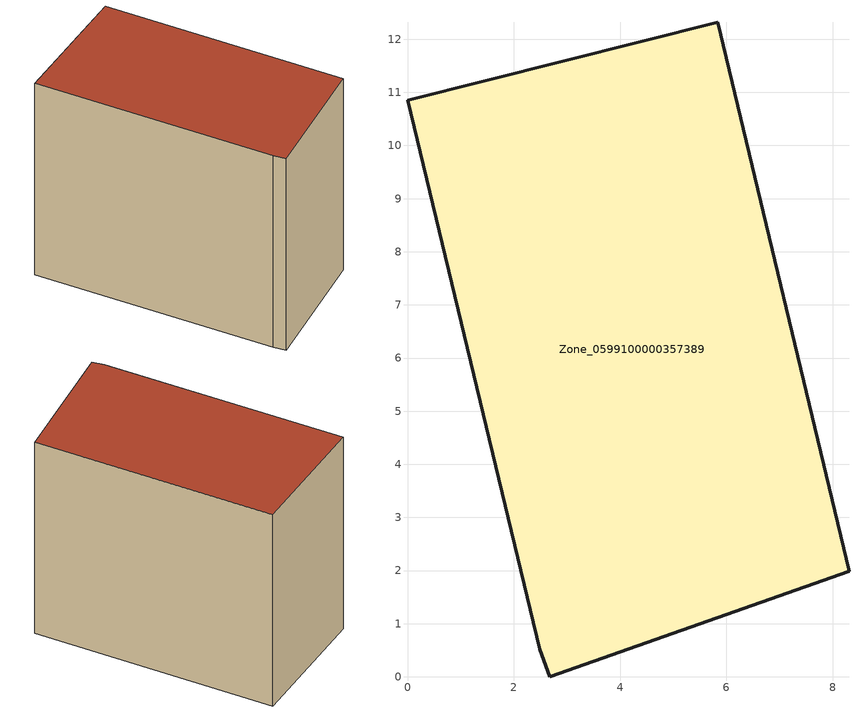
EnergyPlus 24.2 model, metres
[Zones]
Zone_0599100000357389
 floor ground (C_G): 2.49,0.52 0,10.85 5.84,12.32 8.31,1.99 2.68,0 z0
 wall outside (C_F): 2.49,0.52 2.68,0 8.31,1.99 5.84,12.32 0,10.85 2.49,0.52 z0:9.15
 roof outside (C_R): 0,10.85 2.49,0.52 2.68,0 8.31,1.99 5.84,12.32 z9.15
[BUILDING]
Pand.0599100000357389: North Axis=0; Terrain=City; Loads Convergence Tolerance Value=0.04; Temperature Convergence Tolerance Value=0.4; Solar Distribution=FullExterior; Maximum Number of Warmup Days=25; Minimum Number of Warmup Days=1
[Site:Location]
Rotterdam.The.Hague.AP_ZH_NLD Design_Conditions: Latitude=51.96; Longitude=4.45; Time Zone=1; Elevation=-4.5
[SITE:GROUNDTEMPERATURE:BUILDINGSURFACE]
18, 18, 18, 18, 18, 18, 18, 18, 18, 18, 18, 18
[MATERIAL] Thermal Absorptance=0.9; Solar Absorptance=0.7; Visible Absorptance=0.7
Name | Roughness | Thickness | Conductivity | Density | Specific Heat
G.TI.1992-2005 | MediumSmooth | 0.15 | 0.06 | 540 | 1210
F.TI.1992-2005 | Rough | 0.3 | 0.12 | 1920 | 840
R.TI.1992-2005 | MediumRough | 0.2 | 0.08 | 1500 | 1000
[CONSTRUCTION]
C_G: G.TI.1992-2005
C_F: F.TI.1992-2005
C_R: R.TI.1992-2005
[ZONE]
Zone_0599100000357389: Type=1; Multiplier=1; Ceiling Height=Autocalculate; Volume=Autocalculate; Floor Area=autocalculate; Part of Total Floor Area=Yes
[ZONEINFILTRATION:DESIGNFLOWRATE]
Infil_Zone_0599100000357389: Zone or ZoneList or Space or SpaceList=Zone_0599100000357389; Schedule=AlwaysOn; Design Flow Rate Calculation Method=Flow/Area; Flow Rate per Floor Area=0.0015; Constant Term Coefficient=1; Temperature Term Coefficient=0; Velocity Term Coefficient=0; Velocity Squared Term Coefficient=0
[HVACTEMPLATE:ZONE:IDEALLOADSAIRSYSTEM]
Zone_0599100000357389: Maximum Heating Supply Air Temperature=50; Minimum Cooling Supply Air Temperature=13; Maximum Heating Supply Air Humidity Ratio=0.0156; Minimum Cooling Supply Air Humidity Ratio=0.0077; Heating Limit=NoLimit; Cooling Limit=NoLimit; Dehumidification Control Type=ConstantSensibleHeatRatio; Cooling Sensible Heat Ratio=0.7; Dehumidification Setpoint=60; Humidification Control Type=None; Humidification Setpoint=30; Outdoor Air Method=None; Outdoor Air Flow Rate per Person=0.00944; Outdoor Air Flow Rate per Zone Floor Area=0; Outdoor Air Flow Rate per Zone=0; Demand Controlled Ventilation Type=None; Outdoor Air Economizer Type=NoEconomizer; Heat Recovery Type=None; Sensible Heat Recovery Effectiveness=0.7; Latent Heat Recovery Effectiveness=0.65
[ZONECONTROL:THERMOSTAT]
ThermostatControl_Zone_0599100000357389: Zone or ZoneList=Zone_0599100000357389; Control Type Schedule=DualSetpointControlType; Control 1=Thermostat_Zone_0599100000357389; Temperature Difference Between Cutout And Setpoint=0
[THERMOSTATSETPOINT:DUALSETPOINT]
Thermostat_Zone_0599100000357389: Heating Setpoint Temperature Schedule=HeatingSetpoint_Zone_0599100000357389; Cooling Setpoint Temperature Schedule=CoolingSetpoint_Zone_0599100000357389
[SCHEDULE:COMPACT]
HeatingSetpoint_Zone_0599100000357389: Through: 12/31, For: AllDays, Until: 24:00, 21
CoolingSetpoint_Zone_0599100000357389: Through: 12/31, For: AllDays, Until: 24:00, 24
DualSetpointControlType: Through: 12/31, For: AllDays, Until: 24:00, 4
AlwaysOn: Through: 12/31, For: AllDays, Until: 24:00, 1
